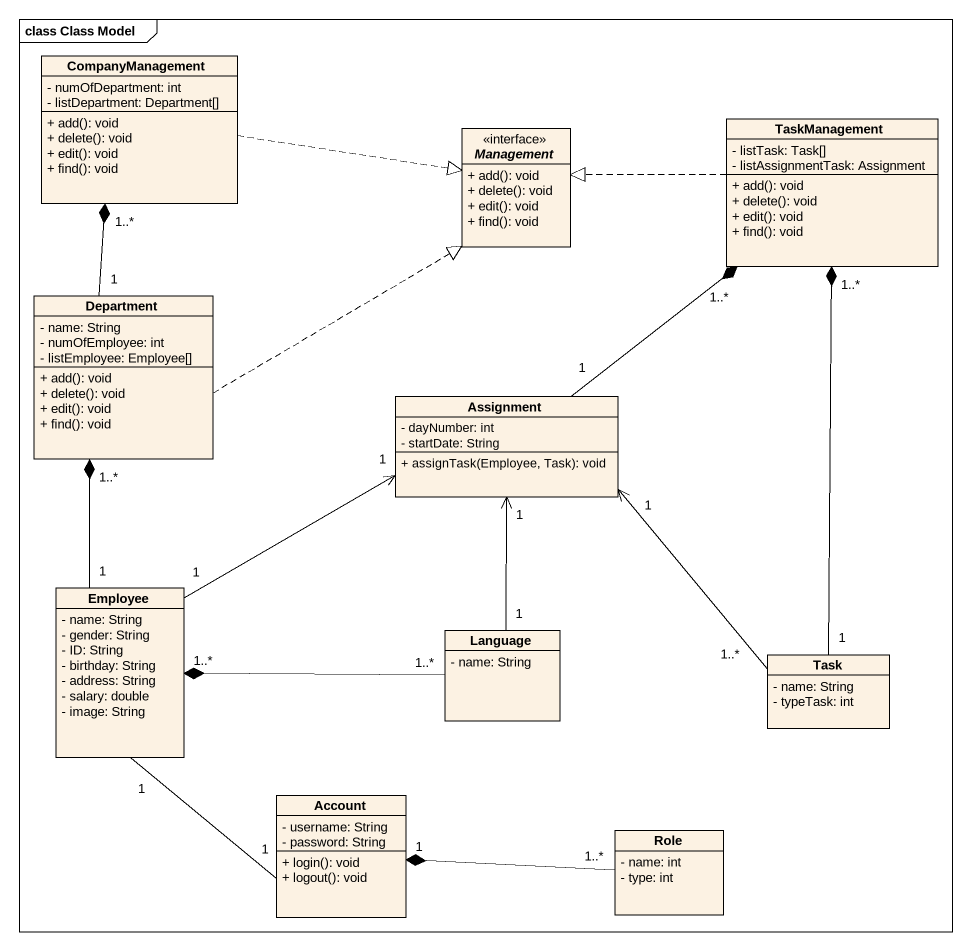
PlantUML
@startuml
mainframe class Class Model
hide circle
hide empty members
skinparam classAttributeIconSize 0
class CompanyManagement {
  - numOfDepartment: int
  - listDepartment: Department[]
  + add(): void
  + delete(): void
  + edit(): void
  + find(): void
}
interface Management {
  + add(): void
  + delete(): void
  + edit(): void
  + find(): void
}
class TaskManagement {
  - listTask: Task[]
  - listAssignmentTask: Assignment
  + add(): void
  + delete(): void
  + edit(): void
  + find(): void
}
class Department {
  - name: String
  - numOfEmployee: int
  - listEmployee: Employee[]
  + add(): void
  + delete(): void
  + edit(): void
  + find(): void
}
class Assignment {
  - dayNumber: int
  - startDate: String
  + assignTask(Employee, Task): void
}
class Employee {
  - name: String
  - gender: String
  - ID: String
  - birthday: String
  - address: String
  - salary: double
  - image: String
}
class Language {
  - name: String
}
class Task {
  - name: String
  - typeTask: int
}
class Account {
  - username: String
  - password: String
  + login(): void
  + logout(): void
}
class Role {
  - name: int
  - type: int
}
CompanyManagement .right.|> Management
TaskManagement .left.|> Management
Department "1" -up-* "1..*" CompanyManagement
Department .right.|> Management
Assignment "1" -up-* "1..*" TaskManagement
Employee "1" -up-* "1..*" Department
Employee "1" -right-> "1" Assignment
Employee "1" -- "1" Account
Language "1" -up-> "1" Assignment
Language "1..*" -left-* "1..*" Employee
Task "1" -up-* "1..*" TaskManagement
Task "1..*" -up-> "1" Assignment
Role "1..*" -left-* "1" Account
@enduml
